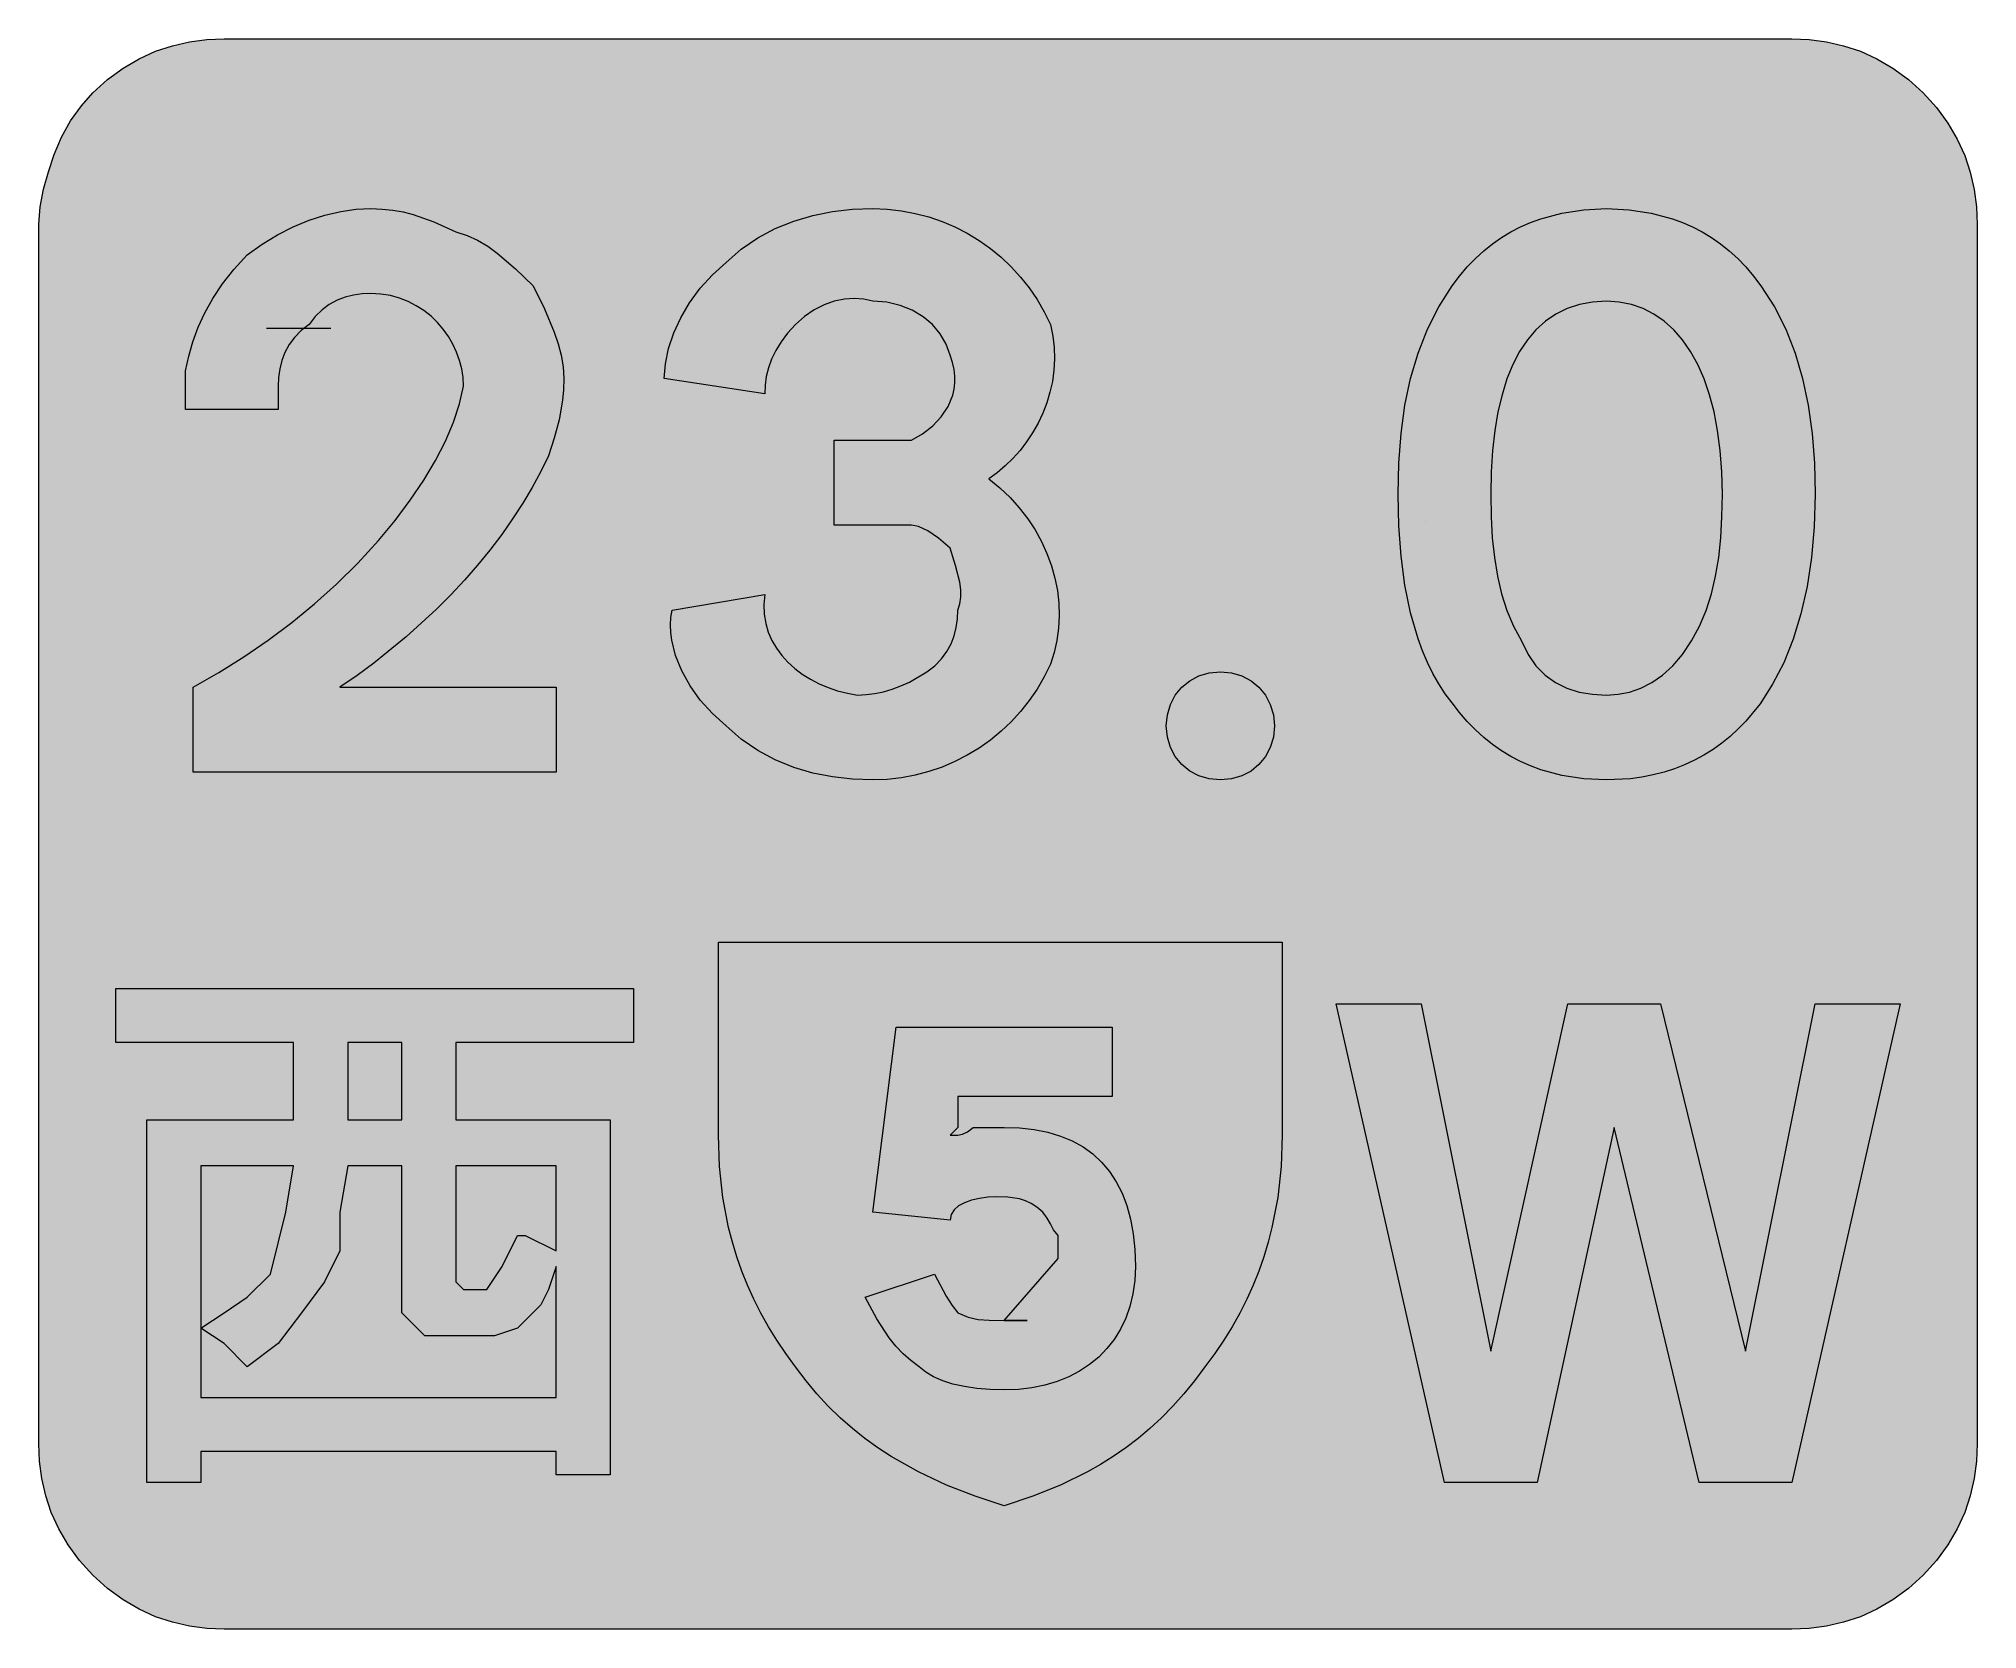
# Model space of a CAD drawing. Header units: metres. Extents: x 133 to 434, y 11 to 258.
import ezdxf

# ---------------------------------------------------------------- set-up
doc = ezdxf.new("R2010")
doc.units = ezdxf.units.M
for name, color, linetype, true_color in [('FILL_BLACK_000000', 7, 'Continuous', 0x000000), ('FILL_LIME_00FF00', 7, 'Continuous', 0x00ff00), ('FILL_WHITE_FFFFFF', 7, 'Continuous', 0xffffff), ('FILL_YELLOW_FFFF00', 7, 'Continuous', 0xffff00), ('STROKE_BLACK_000000', 7, 'Continuous', 0x000000), ('STROKE_WHITE_FFFFFF', 7, 'Continuous', 0xffffff)]:
    doc.layers.add(name, color=color, linetype=linetype, true_color=true_color)

msp = doc.modelspace()

# ---------------------------------------------------------------- hatches: boundary and pattern name
at = {"layer": 'FILL_BLACK_000000', "true_color": 0x000000}
h = msp.add_hatch(color=7, dxfattribs=at)
h.dxf.hatch_style = 1
h.paths.add_polyline_path([(291.45, 68.88), (291.45, 72.48), (290.74, 73.38), (290.25, 74.28), (289.76, 75.18), (289.05, 76.08), (288.15, 76.87), (287.25, 77.47), (286.35, 77.89), (285.45, 78.18), (283.65, 78.44), (281.85, 78.48), (280.51, 78.42), (279.21, 78.25), (277.99, 77.97), (276.9, 77.58), (275.98, 77.07), (275.27, 76.45), (274.81, 75.72), (274.65, 74.88), (262.65, 76.08), (266.25, 104.88), (299.85, 104.88), (299.85, 94.08), (275.85, 94.08), (275.85, 89.28), (274.65, 88.08), (275.85, 88.08), (276.6, 88.23), (277.37, 88.59), (278.25, 89.28), (283.05, 89.28), (285.45, 89.2), (287.72, 88.94), (289.83, 88.52), (291.81, 87.93), (293.63, 87.17), (295.31, 86.24), (296.83, 85.15), (298.2, 83.88), (299.42, 82.45), (300.48, 80.84), (301.38, 79.07), (302.12, 77.13), (302.7, 75.02), (303.11, 72.74), (303.37, 70.3), (303.45, 67.68), (303.35, 65.49), (303.07, 63.41), (302.6, 61.45), (301.95, 59.62), (301.14, 57.91), (300.16, 56.33), (299.03, 54.89), (297.75, 53.58), (296.33, 52.41), (294.78, 51.39), (293.1, 50.52), (291.3, 49.79), (289.39, 49.22), (287.37, 48.81), (285.26, 48.56), (283.05, 48.48), (280.86, 48.54), (278.79, 48.7), (276.87, 48.99), (275.1, 49.38), (273.5, 49.89), (272.08, 50.5), (270.86, 51.24), (269.85, 52.08), (268.55, 53.04), (267.36, 54.1), (266.24, 55.29), (265.2, 56.58), (263.27, 59.5), (261.45, 62.88), (272.25, 66.48), (274.05, 63.03), (274.95, 61.59), (275.85, 60.48), (277.48, 59.79), (279, 59.43), (280.74, 59.3), (283.05, 59.28), (291.45, 68.88)])
at = {"layer": 'FILL_LIME_00FF00', "true_color": 0x00ff00}
h = msp.add_hatch(color=7, dxfattribs=at)
h.dxf.hatch_style = 1
h.paths.add_polyline_path([(405.45, 258.48), (408.15, 258.37), (410.83, 258.01), (413.49, 257.4), (416.1, 256.53), (418.66, 255.37), (421.14, 253.92), (423.55, 252.16), (425.85, 250.08), (427.93, 247.78), (429.69, 245.37), (431.14, 242.89), (432.3, 240.33), (433.17, 237.72), (433.78, 235.06), (434.14, 232.38), (434.25, 229.68), (434.25, 40.08), (434.14, 37.38), (433.78, 34.7), (433.17, 32.04), (432.3, 29.43), (431.14, 26.87), (429.69, 24.39), (427.93, 21.98), (425.85, 19.68), (423.55, 17.6), (421.14, 15.84), (418.66, 14.39), (416.1, 13.23), (413.49, 12.36), (410.83, 11.75), (408.15, 11.39), (405.45, 11.28), (161.85, 11.28), (159.15, 11.39), (156.47, 11.75), (153.81, 12.36), (151.2, 13.23), (148.64, 14.39), (146.16, 15.84), (143.75, 17.6), (141.45, 19.68), (139.37, 21.98), (137.61, 24.39), (136.16, 26.87), (135, 29.43), (134.13, 32.04), (133.52, 34.7), (133.16, 37.38), (133.05, 40.08), (133.05, 229.68), (133.26, 232.38), (133.8, 235.08), (134.57, 237.78), (135.45, 240.48), (136.56, 243.16), (138, 245.73), (139.67, 248.07), (141.45, 250.08), (143.75, 252.16), (146.16, 253.92), (148.64, 255.37), (151.2, 256.53), (153.81, 257.4), (156.47, 258.01), (159.15, 258.37), (161.85, 258.48), (405.45, 258.48)])
at = {"layer": 'FILL_WHITE_FFFFFF', "true_color": 0xffffff}
h = msp.add_hatch(color=7, dxfattribs=at)
h.dxf.hatch_style = 1
h.paths.add_polyline_path([(155.85, 200.88), (155.85, 206.88), (156.36, 209.13), (157.01, 211.38), (157.83, 213.63), (158.85, 215.88), (160.09, 218.13), (161.59, 220.38), (163.36, 222.63), (165.45, 224.88), (167.75, 226.57), (170.14, 228.03), (172.58, 229.27), (175.05, 230.28), (177.52, 231.07), (179.96, 231.63), (182.35, 231.97), (184.65, 232.08), (186.4, 232.02), (188.06, 231.85), (189.67, 231.57), (191.25, 231.18), (194.44, 230.05), (197.85, 228.48), (199.6, 227.92), (201.24, 227.17), (202.81, 226.24), (204.3, 225.18), (207.13, 222.74), (209.85, 220.08), (211.61, 216.48), (213.15, 212.88), (213.76, 211.08), (214.24, 209.28), (214.54, 207.48), (214.65, 205.68), (214.6, 203.93), (214.44, 202.29), (213.9, 199.23), (213.13, 196.4), (212.25, 193.68), (211.06, 191.21), (209.73, 188.74), (208.27, 186.28), (206.68, 183.84), (204.98, 181.41), (203.16, 179.02), (201.23, 176.66), (199.2, 174.33), (197.07, 172.05), (194.85, 169.81), (190.14, 165.5), (185.13, 161.44), (182.52, 159.52), (179.85, 157.68), (213.45, 157.68), (213.45, 144.48), (157.05, 144.48), (157.05, 157.68), (161.04, 159.99), (164.93, 162.42), (168.69, 165), (172.35, 167.73), (175.89, 170.63), (179.33, 173.71), (182.64, 176.99), (185.85, 180.48), (188.44, 183.63), (190.78, 186.76), (192.87, 189.87), (194.7, 192.93), (196.24, 195.94), (197.49, 198.87), (198.43, 201.73), (199.05, 204.48), (198.98, 205.83), (198.78, 207.17), (198.44, 208.48), (197.98, 209.77), (197.4, 211.01), (196.71, 212.2), (195.91, 213.33), (195, 214.38), (194, 215.35), (192.9, 216.22), (191.71, 216.99), (190.44, 217.64), (189.1, 218.17), (187.68, 218.56), (186.2, 218.8), (184.65, 218.88), (183.3, 218.82), (181.97, 218.64), (180.66, 218.31), (179.4, 217.83), (178.19, 217.18), (177.06, 216.35), (176, 215.32), (175.05, 214.08), (173.81, 213.13), (172.78, 212.07), (171.95, 210.94), (171.3, 209.73), (170.82, 208.47), (170.49, 207.16), (170.31, 205.83), (170.25, 204.48), (170.25, 200.88), (155.85, 200.88)])
h = msp.add_hatch(color=7, dxfattribs=at)
h.dxf.hatch_style = 1
h.paths.add_polyline_path([(256.65, 182.88), (256.65, 196.08), (266.25, 196.08), (267.45, 196.08), (268.65, 196.08), (270.38, 197.09), (271.95, 198.31), (273.29, 199.73), (274.35, 201.33), (275.07, 203.1), (275.29, 204.04), (275.4, 205.02), (275.4, 206.04), (275.28, 207.09), (275.03, 208.17), (274.65, 209.28), (274.04, 211.02), (273.11, 212.62), (271.91, 214.05), (270.45, 215.28), (268.77, 216.29), (266.89, 217.04), (264.84, 217.52), (262.65, 217.68), (261.25, 218.02), (259.76, 218.13), (258.22, 218.02), (256.65, 217.68), (255.08, 217.12), (253.54, 216.33), (252.05, 215.32), (250.65, 214.08), (249.41, 212.73), (248.38, 211.38), (247.55, 210.03), (246.9, 208.68), (246.42, 207.33), (246.09, 205.98), (245.91, 204.63), (245.85, 203.28), (230.25, 205.68), (230.42, 207.98), (230.91, 210.35), (231.71, 212.75), (232.8, 215.13), (234.18, 217.46), (235.82, 219.69), (237.71, 221.77), (239.85, 223.68), (242.21, 225.76), (244.76, 227.52), (247.49, 228.97), (250.35, 230.13), (253.33, 231), (256.39, 231.61), (259.5, 231.97), (262.65, 232.08), (264.88, 232), (267.08, 231.75), (269.24, 231.34), (271.35, 230.79), (273.4, 230.08), (275.39, 229.23), (277.31, 228.25), (279.15, 227.13), (280.91, 225.89), (282.57, 224.52), (284.14, 223.04), (285.6, 221.45), (286.95, 219.75), (288.18, 217.95), (289.28, 216.06), (290.25, 214.08), (290.62, 212.28), (290.82, 210.49), (290.87, 208.71), (290.78, 206.95), (290.54, 205.23), (290.17, 203.53), (289.67, 201.88), (289.05, 200.28), (288.32, 198.73), (287.48, 197.25), (286.55, 195.84), (285.53, 194.5), (284.42, 193.25), (283.23, 192.1), (281.97, 191.04), (280.65, 190.08), (282.38, 188.68), (283.97, 187.17), (285.41, 185.57), (286.71, 183.89), (287.86, 182.14), (288.86, 180.33), (289.7, 178.48), (290.4, 176.58), (290.94, 174.66), (291.33, 172.71), (291.55, 170.76), (291.62, 168.82), (291.52, 166.89), (291.26, 164.98), (290.84, 163.11), (290.25, 161.28), (289.28, 159.3), (288.18, 157.41), (286.95, 155.61), (285.6, 153.91), (284.14, 152.32), (282.57, 150.84), (280.91, 149.47), (279.15, 148.23), (277.31, 147.11), (275.39, 146.13), (273.4, 145.28), (271.35, 144.57), (269.24, 144.02), (267.08, 143.61), (264.88, 143.36), (262.65, 143.28), (259.5, 143.39), (256.39, 143.75), (253.33, 144.36), (250.35, 145.23), (247.49, 146.39), (244.76, 147.84), (242.21, 149.6), (239.85, 151.68), (237.72, 153.59), (235.84, 155.67), (234.24, 157.9), (232.95, 160.23), (232, 162.61), (231.41, 165.01), (231.27, 166.2), (231.22, 167.38), (231.28, 168.54), (231.45, 169.68), (245.85, 172.08), (245.72, 170.53), (245.78, 169.05), (246.01, 167.62), (246.41, 166.27), (246.97, 164.98), (247.66, 163.77), (248.5, 162.63), (249.45, 161.58), (250.52, 160.61), (251.69, 159.73), (252.95, 158.94), (254.29, 158.24), (255.7, 157.65), (257.17, 157.15), (258.69, 156.76), (260.25, 156.48), (261.6, 156.54), (262.95, 156.7), (264.3, 156.99), (265.65, 157.38), (267, 157.89), (268.35, 158.5), (271.05, 160.08), (272.29, 161.03), (273.32, 162.09), (274.15, 163.22), (274.8, 164.43), (275.28, 165.69), (275.61, 167), (275.79, 168.33), (275.85, 169.68), (276.19, 170.63), (276.34, 171.69), (276.31, 172.82), (276.15, 174.03), (275.51, 176.6), (274.65, 179.28), (272.87, 180.85), (271.2, 181.98), (269.76, 182.65), (268.65, 182.88), (256.65, 182.88)])
h = msp.add_hatch(color=7, dxfattribs=at)
h.dxf.hatch_style = 1
h.paths.add_polyline_path([(344.72, 197.13), (345.33, 201.52), (346.2, 205.68), (347.36, 209.62), (348.81, 213.33), (350.57, 216.82), (352.65, 220.08), (353.8, 221.6), (355.01, 223.01), (356.27, 224.31), (357.58, 225.5), (358.94, 226.59), (360.35, 227.57), (361.8, 228.45), (363.3, 229.23), (364.84, 229.91), (366.42, 230.5), (369.69, 231.39), (373.11, 231.91), (376.65, 232.08), (380.19, 231.91), (383.61, 231.39), (386.88, 230.5), (388.46, 229.91), (390, 229.23), (391.5, 228.45), (392.95, 227.57), (394.36, 226.59), (395.72, 225.5), (397.03, 224.31), (398.29, 223.01), (399.5, 221.6), (400.65, 220.08), (402.73, 216.82), (404.49, 213.33), (405.94, 209.62), (407.1, 205.68), (407.97, 201.52), (408.58, 197.13), (408.94, 192.52), (409.05, 187.68), (408.91, 182.63), (408.49, 177.85), (407.81, 173.33), (406.86, 169.1), (405.64, 165.15), (404.18, 161.5), (402.46, 158.16), (400.5, 155.13), (398.3, 152.42), (397.11, 151.2), (395.87, 150.05), (394.56, 148.99), (393.2, 148.02), (391.79, 147.13), (390.32, 146.34), (388.79, 145.63), (387.22, 145.01), (385.58, 144.49), (383.9, 144.06), (382.16, 143.72), (380.38, 143.48), (376.65, 143.28), (373.11, 143.45), (369.69, 143.97), (366.42, 144.86), (364.84, 145.45), (363.3, 146.13), (361.8, 146.91), (360.35, 147.79), (358.94, 148.77), (357.58, 149.86), (356.27, 151.05), (355.01, 152.35), (353.8, 153.76), (352.65, 155.28), (351.57, 156.69), (350.57, 158.2), (349.65, 159.81), (348.81, 161.52), (348.04, 163.33), (347.36, 165.22), (346.2, 169.23), (345.33, 173.53), (344.72, 178.06), (344.36, 182.79), (344.25, 187.68), (344.36, 192.52), (344.72, 197.13)])
h.paths.add_polyline_path([(380.23, 156.95), (381.99, 157.56), (383.7, 158.43), (385.36, 159.59), (386.94, 161.04), (388.45, 162.8), (389.85, 164.88), (391.09, 167.19), (392.12, 169.62), (392.95, 172.2), (393.6, 174.93), (394.08, 177.83), (394.41, 180.91), (394.59, 184.19), (394.65, 187.68), (394.57, 191.18), (394.32, 194.48), (393.91, 197.58), (393.36, 200.47), (392.65, 203.15), (391.8, 205.61), (390.82, 207.86), (389.7, 209.88), (388.46, 211.68), (387.09, 213.25), (385.61, 214.59), (384.02, 215.69), (382.32, 216.56), (380.52, 217.18), (378.63, 217.55), (376.65, 217.68), (374.47, 217.55), (372.43, 217.18), (370.53, 216.56), (368.78, 215.69), (367.16, 214.59), (365.68, 213.25), (364.35, 211.68), (363.15, 209.88), (362.1, 207.86), (361.18, 205.61), (360.41, 203.15), (359.78, 200.47), (359.28, 197.58), (358.93, 194.48), (358.72, 191.18), (358.65, 187.68), (358.71, 184.19), (358.89, 180.91), (359.22, 177.83), (359.7, 174.93), (360.35, 172.2), (361.18, 169.62), (362.21, 167.19), (363.45, 164.88), (364.46, 162.8), (365.68, 161.04), (367.1, 159.59), (368.7, 158.43), (370.47, 157.56), (372.39, 156.95), (374.46, 156.59), (376.65, 156.48), (378.45, 156.59), (380.23, 156.95)], flags=16)
h = msp.add_hatch(color=7, dxfattribs=at)
h.dxf.hatch_style = 1
h.paths.add_polyline_path([(324.89, 149.94), (324.41, 148.34), (323.66, 146.91), (322.65, 145.68), (321.42, 144.67), (319.99, 143.92), (318.39, 143.44), (316.65, 143.28), (314.91, 143.44), (313.31, 143.92), (311.88, 144.67), (310.65, 145.68), (309.64, 146.91), (308.89, 148.34), (308.41, 149.94), (308.25, 151.68), (308.41, 153.42), (308.89, 155.02), (309.64, 156.45), (310.65, 157.68), (311.88, 158.69), (313.31, 159.44), (314.91, 159.92), (316.65, 160.08), (318.39, 159.92), (319.99, 159.44), (321.42, 158.69), (322.65, 157.68), (323.66, 156.45), (324.41, 155.02), (324.89, 153.42), (325.05, 151.68), (324.89, 149.94)])
h = msp.add_hatch(color=7, dxfattribs=at)
h.dxf.hatch_style = 1
h.paths.add_polyline_path([(158.25, 34.08), (149.85, 34.08), (149.85, 90.48), (172.65, 90.48), (172.65, 102.48), (145.05, 102.48), (145.05, 110.88), (225.45, 110.88), (225.45, 102.48), (197.85, 102.48), (197.85, 90.48), (221.85, 90.48), (221.85, 35.28), (213.45, 35.28), (213.45, 38.88), (158.25, 38.88), (158.25, 34.08)])
h.paths.add_polyline_path([(181.05, 90.48), (189.45, 90.48), (189.45, 102.48), (181.05, 102.48), (181.05, 90.48)], flags=16)
h.paths.add_polyline_path([(202.65, 64.08), (205.05, 67.68), (207.45, 72.48), (208.65, 72.48), (213.45, 70.08), (213.45, 83.28), (197.85, 83.28), (197.85, 67.68), (197.85, 65.28), (199.05, 64.08), (202.65, 64.08)], flags=16)
h.paths.add_polyline_path([(165.45, 62.88), (169.05, 66.48), (170.25, 71.28), (171.45, 76.08), (172.65, 83.28), (158.25, 83.28), (158.25, 58.08), (161.85, 60.48), (165.45, 62.88)], flags=16)
h.paths.add_polyline_path([(158.25, 47.28), (213.45, 47.28), (213.45, 67.68), (212.25, 64.08), (211.05, 61.68), (207.45, 58.08), (203.85, 56.88), (195.45, 56.88), (193.05, 56.88), (190.65, 59.28), (189.45, 60.48), (189.45, 64.08), (189.45, 83.28), (181.05, 83.28), (179.85, 76.08), (179.85, 70.08), (177.45, 65.28), (173.85, 60.48), (170.25, 55.68), (165.45, 52.08), (161.85, 55.68), (158.25, 58.08), (158.25, 47.28)], flags=16)
h = msp.add_hatch(color=7, dxfattribs=at)
h.dxf.hatch_style = 1
h.paths.add_polyline_path([(334.65, 108.48), (347.85, 108.48), (358.65, 54.48), (370.65, 108.48), (385.05, 108.48), (398.25, 54.48), (409.05, 108.48), (422.25, 108.48), (405.45, 34.08), (391.05, 34.08), (377.85, 89.28), (365.85, 34.08), (351.45, 34.08), (334.65, 108.48)])
at = {"layer": 'FILL_YELLOW_FFFF00', "true_color": 0xffff00}
h = msp.add_hatch(color=7, dxfattribs=at)
h.dxf.hatch_style = 1
h.paths.add_polyline_path([(278.56, 31.95), (274.11, 33.69), (269.74, 35.73), (265.5, 38.13), (263.44, 39.47), (261.43, 40.92), (259.47, 42.48), (257.57, 44.15), (255.73, 45.94), (253.96, 47.85), (252.27, 49.9), (250.65, 52.08), (249.13, 54.12), (247.72, 56.19), (246.42, 58.28), (245.23, 60.4), (244.14, 62.56), (243.16, 64.74), (242.28, 66.94), (241.5, 69.18), (240.82, 71.44), (240.23, 73.74), (239.34, 78.4), (238.82, 83.19), (238.65, 88.08), (238.65, 118.08), (326.25, 118.08), (326.25, 88.08), (326.08, 83.19), (325.56, 78.4), (324.67, 73.74), (324.08, 71.44), (323.4, 69.18), (322.62, 66.94), (321.74, 64.74), (320.76, 62.56), (319.67, 60.4), (318.48, 58.28), (317.18, 56.19), (315.77, 54.12), (314.25, 52.08), (312.65, 49.9), (310.99, 47.85), (309.28, 45.94), (307.52, 44.15), (305.71, 42.48), (303.85, 40.92), (301.95, 39.47), (300, 38.13), (298.01, 36.88), (295.98, 35.73), (291.81, 33.69), (287.49, 31.95), (283.05, 30.48), (278.56, 31.95)])

# ---------------------------------------------------------------- linework, layer by layer
at = {"layer": 'FILL_BLACK_000000', "lineweight": 0, "true_color": 0x000000}
msp.add_lwpolyline([(291.45, 68.88), (291.45, 72.48), (290.74, 73.38), (290.25, 74.28), (289.76, 75.18), (289.05, 76.08), (288.15, 76.87), (287.25, 77.47), (286.35, 77.89), (285.45, 78.18), (283.65, 78.44), (281.85, 78.48), (280.51, 78.42), (279.21, 78.25), (277.99, 77.97), (276.9, 77.58), (275.98, 77.07), (275.27, 76.45), (274.81, 75.72), (274.65, 74.88), (262.65, 76.08), (266.25, 104.88), (299.85, 104.88), (299.85, 94.08), (275.85, 94.08), (275.85, 89.28), (274.65, 88.08), (275.85, 88.08), (276.6, 88.23), (277.37, 88.59), (278.25, 89.28), (283.05, 89.28), (285.45, 89.2), (287.72, 88.94), (289.83, 88.52), (291.81, 87.93), (293.63, 87.17), (295.31, 86.24), (296.83, 85.15), (298.2, 83.88), (299.42, 82.45), (300.48, 80.84), (301.38, 79.07), (302.12, 77.13), (302.7, 75.02), (303.11, 72.74), (303.37, 70.3), (303.45, 67.68), (303.35, 65.49), (303.07, 63.41), (302.6, 61.45), (301.95, 59.62), (301.14, 57.91), (300.16, 56.33), (299.03, 54.89), (297.75, 53.58), (296.33, 52.41), (294.78, 51.39), (293.1, 50.52), (291.3, 49.79), (289.39, 49.22), (287.37, 48.81), (285.26, 48.56), (283.05, 48.48), (280.86, 48.54), (278.79, 48.7), (276.87, 48.99), (275.1, 49.38), (273.5, 49.89), (272.08, 50.5), (270.86, 51.24), (269.85, 52.08), (268.55, 53.04), (267.36, 54.1), (266.24, 55.29), (265.2, 56.58), (263.27, 59.5), (261.45, 62.88), (272.25, 66.48), (274.05, 63.03), (274.95, 61.59), (275.85, 60.48), (277.48, 59.79), (279, 59.43), (280.74, 59.3), (283.05, 59.28)], close=True, dxfattribs=at)
at = {"layer": 'FILL_LIME_00FF00', "lineweight": 0, "true_color": 0x00ff00}
msp.add_lwpolyline([(405.45, 258.48), (408.15, 258.37), (410.83, 258.01), (413.49, 257.4), (416.1, 256.53), (418.66, 255.37), (421.14, 253.92), (423.55, 252.16), (425.85, 250.08), (427.93, 247.78), (429.69, 245.37), (431.14, 242.89), (432.3, 240.33), (433.17, 237.72), (433.78, 235.06), (434.14, 232.38), (434.25, 229.68), (434.25, 40.08), (434.14, 37.38), (433.78, 34.7), (433.17, 32.04), (432.3, 29.43), (431.14, 26.87), (429.69, 24.39), (427.93, 21.98), (425.85, 19.68), (423.55, 17.6), (421.14, 15.84), (418.66, 14.39), (416.1, 13.23), (413.49, 12.36), (410.83, 11.75), (408.15, 11.39), (405.45, 11.28), (161.85, 11.28), (159.15, 11.39), (156.47, 11.75), (153.81, 12.36), (151.2, 13.23), (148.64, 14.39), (146.16, 15.84), (143.75, 17.6), (141.45, 19.68), (139.37, 21.98), (137.61, 24.39), (136.16, 26.87), (135, 29.43), (134.13, 32.04), (133.52, 34.7), (133.16, 37.38), (133.05, 40.08), (133.05, 229.68), (133.26, 232.38), (133.8, 235.08), (134.57, 237.78), (135.45, 240.48), (136.56, 243.16), (138, 245.73), (139.67, 248.07), (141.45, 250.08), (143.75, 252.16), (146.16, 253.92), (148.64, 255.37), (151.2, 256.53), (153.81, 257.4), (156.47, 258.01), (159.15, 258.37), (161.85, 258.48)], close=True, dxfattribs=at)
at = {"layer": 'FILL_WHITE_FFFFFF', "lineweight": 0, "true_color": 0xffffff}
for points in [[(155.85, 200.88), (155.85, 206.88), (156.36, 209.13), (157.01, 211.38), (157.83, 213.63), (158.85, 215.88), (160.09, 218.13), (161.59, 220.38), (163.36, 222.63), (165.45, 224.88), (167.75, 226.57), (170.14, 228.03), (172.58, 229.27), (175.05, 230.28), (177.52, 231.07), (179.96, 231.63), (182.35, 231.97), (184.65, 232.08), (186.4, 232.02), (188.06, 231.85), (189.67, 231.57), (191.25, 231.18), (194.44, 230.05), (197.85, 228.48), (199.6, 227.92), (201.24, 227.17), (202.81, 226.24), (204.3, 225.18), (207.13, 222.74), (209.85, 220.08), (211.61, 216.48), (213.15, 212.88), (213.76, 211.08), (214.24, 209.28), (214.54, 207.48), (214.65, 205.68), (214.6, 203.93), (214.44, 202.29), (213.9, 199.23), (213.13, 196.4), (212.25, 193.68), (211.06, 191.21), (209.73, 188.74), (208.27, 186.28), (206.68, 183.84), (204.98, 181.41), (203.16, 179.02), (201.23, 176.66), (199.2, 174.33), (197.07, 172.05), (194.85, 169.81), (190.14, 165.5), (185.13, 161.44), (182.52, 159.52), (179.85, 157.68), (213.45, 157.68), (213.45, 144.48), (157.05, 144.48), (157.05, 157.68), (161.04, 159.99), (164.93, 162.42), (168.69, 165), (172.35, 167.73), (175.89, 170.63), (179.33, 173.71), (182.64, 176.99), (185.85, 180.48), (188.44, 183.63), (190.78, 186.76), (192.87, 189.87), (194.7, 192.93), (196.24, 195.94), (197.49, 198.87), (198.43, 201.73), (199.05, 204.48), (198.98, 205.83), (198.78, 207.17), (198.44, 208.48), (197.98, 209.77), (197.4, 211.01), (196.71, 212.2), (195.91, 213.33), (195, 214.38), (194, 215.35), (192.9, 216.22), (191.71, 216.99), (190.44, 217.64), (189.1, 218.17), (187.68, 218.56), (186.2, 218.8), (184.65, 218.88), (183.3, 218.82), (181.97, 218.64), (180.66, 218.31), (179.4, 217.83), (178.19, 217.18), (177.06, 216.35), (176, 215.32), (175.05, 214.08), (173.81, 213.13), (172.78, 212.07), (171.95, 210.94), (171.3, 209.73), (170.82, 208.47), (170.49, 207.16), (170.31, 205.83), (170.25, 204.48), (170.25, 200.88)], [(256.65, 182.88), (256.65, 196.08), (266.25, 196.08), (267.45, 196.08), (268.65, 196.08), (270.38, 197.09), (271.95, 198.31), (273.29, 199.73), (274.35, 201.33), (275.07, 203.1), (275.29, 204.04), (275.4, 205.02), (275.4, 206.04), (275.28, 207.09), (275.03, 208.17), (274.65, 209.28), (274.04, 211.02), (273.11, 212.62), (271.91, 214.05), (270.45, 215.28), (268.77, 216.29), (266.89, 217.04), (264.84, 217.52), (262.65, 217.68), (261.25, 218.02), (259.76, 218.13), (258.22, 218.02), (256.65, 217.68), (255.08, 217.12), (253.54, 216.33), (252.05, 215.32), (250.65, 214.08), (249.41, 212.73), (248.38, 211.38), (247.55, 210.03), (246.9, 208.68), (246.42, 207.33), (246.09, 205.98), (245.91, 204.63), (245.85, 203.28), (230.25, 205.68), (230.42, 207.98), (230.91, 210.35), (231.71, 212.75), (232.8, 215.13), (234.18, 217.46), (235.82, 219.69), (237.71, 221.77), (239.85, 223.68), (242.21, 225.76), (244.76, 227.52), (247.49, 228.97), (250.35, 230.13), (253.33, 231), (256.39, 231.61), (259.5, 231.97), (262.65, 232.08), (264.88, 232), (267.08, 231.75), (269.24, 231.34), (271.35, 230.79), (273.4, 230.08), (275.39, 229.23), (277.31, 228.25), (279.15, 227.13), (280.91, 225.89), (282.57, 224.52), (284.14, 223.04), (285.6, 221.45), (286.95, 219.75), (288.18, 217.95), (289.28, 216.06), (290.25, 214.08), (290.62, 212.28), (290.82, 210.49), (290.87, 208.71), (290.78, 206.95), (290.54, 205.23), (290.17, 203.53), (289.67, 201.88), (289.05, 200.28), (288.32, 198.73), (287.48, 197.25), (286.55, 195.84), (285.53, 194.5), (284.42, 193.25), (283.23, 192.1), (281.97, 191.04), (280.65, 190.08), (282.38, 188.68), (283.97, 187.17), (285.41, 185.57), (286.71, 183.89), (287.86, 182.14), (288.86, 180.33), (289.7, 178.48), (290.4, 176.58), (290.94, 174.66), (291.33, 172.71), (291.55, 170.76), (291.62, 168.82), (291.52, 166.89), (291.26, 164.98), (290.84, 163.11), (290.25, 161.28), (289.28, 159.3), (288.18, 157.41), (286.95, 155.61), (285.6, 153.91), (284.14, 152.32), (282.57, 150.84), (280.91, 149.47), (279.15, 148.23), (277.31, 147.11), (275.39, 146.13), (273.4, 145.28), (271.35, 144.57), (269.24, 144.02), (267.08, 143.61), (264.88, 143.36), (262.65, 143.28), (259.5, 143.39), (256.39, 143.75), (253.33, 144.36), (250.35, 145.23), (247.49, 146.39), (244.76, 147.84), (242.21, 149.6), (239.85, 151.68), (237.72, 153.59), (235.84, 155.67), (234.24, 157.9), (232.95, 160.23), (232, 162.61), (231.41, 165.01), (231.27, 166.2), (231.22, 167.38), (231.28, 168.54), (231.45, 169.68), (245.85, 172.08), (245.72, 170.53), (245.78, 169.05), (246.01, 167.62), (246.41, 166.27), (246.97, 164.98), (247.66, 163.77), (248.5, 162.63), (249.45, 161.58), (250.52, 160.61), (251.69, 159.73), (252.95, 158.94), (254.29, 158.24), (255.7, 157.65), (257.17, 157.15), (258.69, 156.76), (260.25, 156.48), (261.6, 156.54), (262.95, 156.7), (264.3, 156.99), (265.65, 157.38), (267, 157.89), (268.35, 158.5), (271.05, 160.08), (272.29, 161.03), (273.32, 162.09), (274.15, 163.22), (274.8, 164.43), (275.28, 165.69), (275.61, 167), (275.79, 168.33), (275.85, 169.68), (276.19, 170.63), (276.34, 171.69), (276.31, 172.82), (276.15, 174.03), (275.51, 176.6), (274.65, 179.28), (272.87, 180.85), (271.2, 181.98), (269.76, 182.65), (268.65, 182.88)], [(344.72, 197.13), (345.33, 201.52), (346.2, 205.68), (347.36, 209.62), (348.81, 213.33), (350.57, 216.82), (352.65, 220.08), (353.8, 221.6), (355.01, 223.01), (356.27, 224.31), (357.58, 225.5), (358.94, 226.59), (360.35, 227.57), (361.8, 228.45), (363.3, 229.23), (364.84, 229.91), (366.42, 230.5), (369.69, 231.39), (373.11, 231.91), (376.65, 232.08), (380.19, 231.91), (383.61, 231.39), (386.88, 230.5), (388.46, 229.91), (390, 229.23), (391.5, 228.45), (392.95, 227.57), (394.36, 226.59), (395.72, 225.5), (397.03, 224.31), (398.29, 223.01), (399.5, 221.6), (400.65, 220.08), (402.73, 216.82), (404.49, 213.33), (405.94, 209.62), (407.1, 205.68), (407.97, 201.52), (408.58, 197.13), (408.94, 192.52), (409.05, 187.68), (408.91, 182.63), (408.49, 177.85), (407.81, 173.33), (406.86, 169.1), (405.64, 165.15), (404.18, 161.5), (402.46, 158.16), (400.5, 155.13), (398.3, 152.42), (397.11, 151.2), (395.87, 150.05), (394.56, 148.99), (393.2, 148.02), (391.79, 147.13), (390.32, 146.34), (388.79, 145.63), (387.22, 145.01), (385.58, 144.49), (383.9, 144.06), (382.16, 143.72), (380.38, 143.48), (376.65, 143.28), (373.11, 143.45), (369.69, 143.97), (366.42, 144.86), (364.84, 145.45), (363.3, 146.13), (361.8, 146.91), (360.35, 147.79), (358.94, 148.77), (357.58, 149.86), (356.27, 151.05), (355.01, 152.35), (353.8, 153.76), (352.65, 155.28), (351.57, 156.69), (350.57, 158.2), (349.65, 159.81), (348.81, 161.52), (348.04, 163.33), (347.36, 165.22), (346.2, 169.23), (345.33, 173.53), (344.72, 178.06), (344.36, 182.79), (344.25, 187.68), (344.36, 192.52)], [(380.23, 156.95), (381.99, 157.56), (383.7, 158.43), (385.36, 159.59), (386.94, 161.04), (388.45, 162.8), (389.85, 164.88), (391.09, 167.19), (392.12, 169.62), (392.95, 172.2), (393.6, 174.93), (394.08, 177.83), (394.41, 180.91), (394.59, 184.19), (394.65, 187.68), (394.57, 191.18), (394.32, 194.48), (393.91, 197.58), (393.36, 200.47), (392.65, 203.15), (391.8, 205.61), (390.82, 207.86), (389.7, 209.88), (388.46, 211.68), (387.09, 213.25), (385.61, 214.59), (384.02, 215.69), (382.32, 216.56), (380.52, 217.18), (378.63, 217.55), (376.65, 217.68), (374.47, 217.55), (372.43, 217.18), (370.53, 216.56), (368.78, 215.69), (367.16, 214.59), (365.68, 213.25), (364.35, 211.68), (363.15, 209.88), (362.1, 207.86), (361.18, 205.61), (360.41, 203.15), (359.78, 200.47), (359.28, 197.58), (358.93, 194.48), (358.72, 191.18), (358.65, 187.68), (358.71, 184.19), (358.89, 180.91), (359.22, 177.83), (359.7, 174.93), (360.35, 172.2), (361.18, 169.62), (362.21, 167.19), (363.45, 164.88), (364.46, 162.8), (365.68, 161.04), (367.1, 159.59), (368.7, 158.43), (370.47, 157.56), (372.39, 156.95), (374.46, 156.59), (376.65, 156.48), (378.45, 156.59)], [(324.89, 149.94), (324.41, 148.34), (323.66, 146.91), (322.65, 145.68), (321.42, 144.67), (319.99, 143.92), (318.39, 143.44), (316.65, 143.28), (314.91, 143.44), (313.31, 143.92), (311.88, 144.67), (310.65, 145.68), (309.64, 146.91), (308.89, 148.34), (308.41, 149.94), (308.25, 151.68), (308.41, 153.42), (308.89, 155.02), (309.64, 156.45), (310.65, 157.68), (311.88, 158.69), (313.31, 159.44), (314.91, 159.92), (316.65, 160.08), (318.39, 159.92), (319.99, 159.44), (321.42, 158.69), (322.65, 157.68), (323.66, 156.45), (324.41, 155.02), (324.89, 153.42), (325.05, 151.68)], [(158.25, 34.08), (149.85, 34.08), (149.85, 90.48), (172.65, 90.48), (172.65, 102.48), (145.05, 102.48), (145.05, 110.88), (225.45, 110.88), (225.45, 102.48), (197.85, 102.48), (197.85, 90.48), (221.85, 90.48), (221.85, 35.28), (213.45, 35.28), (213.45, 38.88), (158.25, 38.88)], [(334.65, 108.48), (347.85, 108.48), (358.65, 54.48), (370.65, 108.48), (385.05, 108.48), (398.25, 54.48), (409.05, 108.48), (422.25, 108.48), (405.45, 34.08), (391.05, 34.08), (377.85, 89.28), (365.85, 34.08), (351.45, 34.08)], [(181.05, 90.48), (189.45, 90.48), (189.45, 102.48), (181.05, 102.48)], [(165.45, 62.88), (169.05, 66.48), (170.25, 71.28), (171.45, 76.08), (172.65, 83.28), (158.25, 83.28), (158.25, 58.08), (161.85, 60.48)], [(158.25, 47.28), (213.45, 47.28), (213.45, 67.68), (212.25, 64.08), (211.05, 61.68), (207.45, 58.08), (203.85, 56.88), (195.45, 56.88), (193.05, 56.88), (190.65, 59.28), (189.45, 60.48), (189.45, 64.08), (189.45, 83.28), (181.05, 83.28), (179.85, 76.08), (179.85, 70.08), (177.45, 65.28), (173.85, 60.48), (170.25, 55.68), (165.45, 52.08), (161.85, 55.68), (158.25, 58.08)], [(202.65, 64.08), (205.05, 67.68), (207.45, 72.48), (208.65, 72.48), (213.45, 70.08), (213.45, 83.28), (197.85, 83.28), (197.85, 67.68), (197.85, 65.28), (199.05, 64.08)]]:
    msp.add_lwpolyline(points, close=True, dxfattribs=at)
at = {"layer": 'FILL_YELLOW_FFFF00', "lineweight": 0, "true_color": 0xffff00}
msp.add_lwpolyline([(278.56, 31.95), (274.11, 33.69), (269.74, 35.73), (265.5, 38.13), (263.44, 39.47), (261.43, 40.92), (259.47, 42.48), (257.57, 44.15), (255.73, 45.94), (253.96, 47.85), (252.27, 49.9), (250.65, 52.08), (249.13, 54.12), (247.72, 56.19), (246.42, 58.28), (245.23, 60.4), (244.14, 62.56), (243.16, 64.74), (242.28, 66.94), (241.5, 69.18), (240.82, 71.44), (240.23, 73.74), (239.34, 78.4), (238.82, 83.19), (238.65, 88.08), (238.65, 118.08), (326.25, 118.08), (326.25, 88.08), (326.08, 83.19), (325.56, 78.4), (324.67, 73.74), (324.08, 71.44), (323.4, 69.18), (322.62, 66.94), (321.74, 64.74), (320.76, 62.56), (319.67, 60.4), (318.48, 58.28), (317.18, 56.19), (315.77, 54.12), (314.25, 52.08), (312.65, 49.9), (310.99, 47.85), (309.28, 45.94), (307.52, 44.15), (305.71, 42.48), (303.85, 40.92), (301.95, 39.47), (300, 38.13), (298.01, 36.88), (295.98, 35.73), (291.81, 33.69), (287.49, 31.95), (283.05, 30.48)], close=True, dxfattribs=at)
at = {"layer": 'STROKE_BLACK_000000', "lineweight": 0, "true_color": 0x000000}
msp.add_lwpolyline([(283.05, 59.28), (286.65, 59.28), (283.05, 59.28)], dxfattribs=at)
at = {"layer": 'STROKE_WHITE_FFFFFF', "lineweight": 0, "true_color": 0xffffff}
for points in [[(168.45, 213.52), (178.45, 213.52)], [(248.45, 213.52), (248.45, 213.52)], [(344.25, 187.68), (344.25, 187.68)], [(268.45, 183.52), (268.45, 183.52)], [(348.45, 183.52), (348.45, 183.52)], [(348.45, 183.52), (348.45, 183.52)], [(348.45, 183.52), (348.45, 183.52)], [(348.45, 183.52), (348.45, 183.52)], [(348.45, 183.52), (348.45, 183.52)]]:
    msp.add_lwpolyline(points, dxfattribs=at)

doc.saveas('drawing.dxf')
